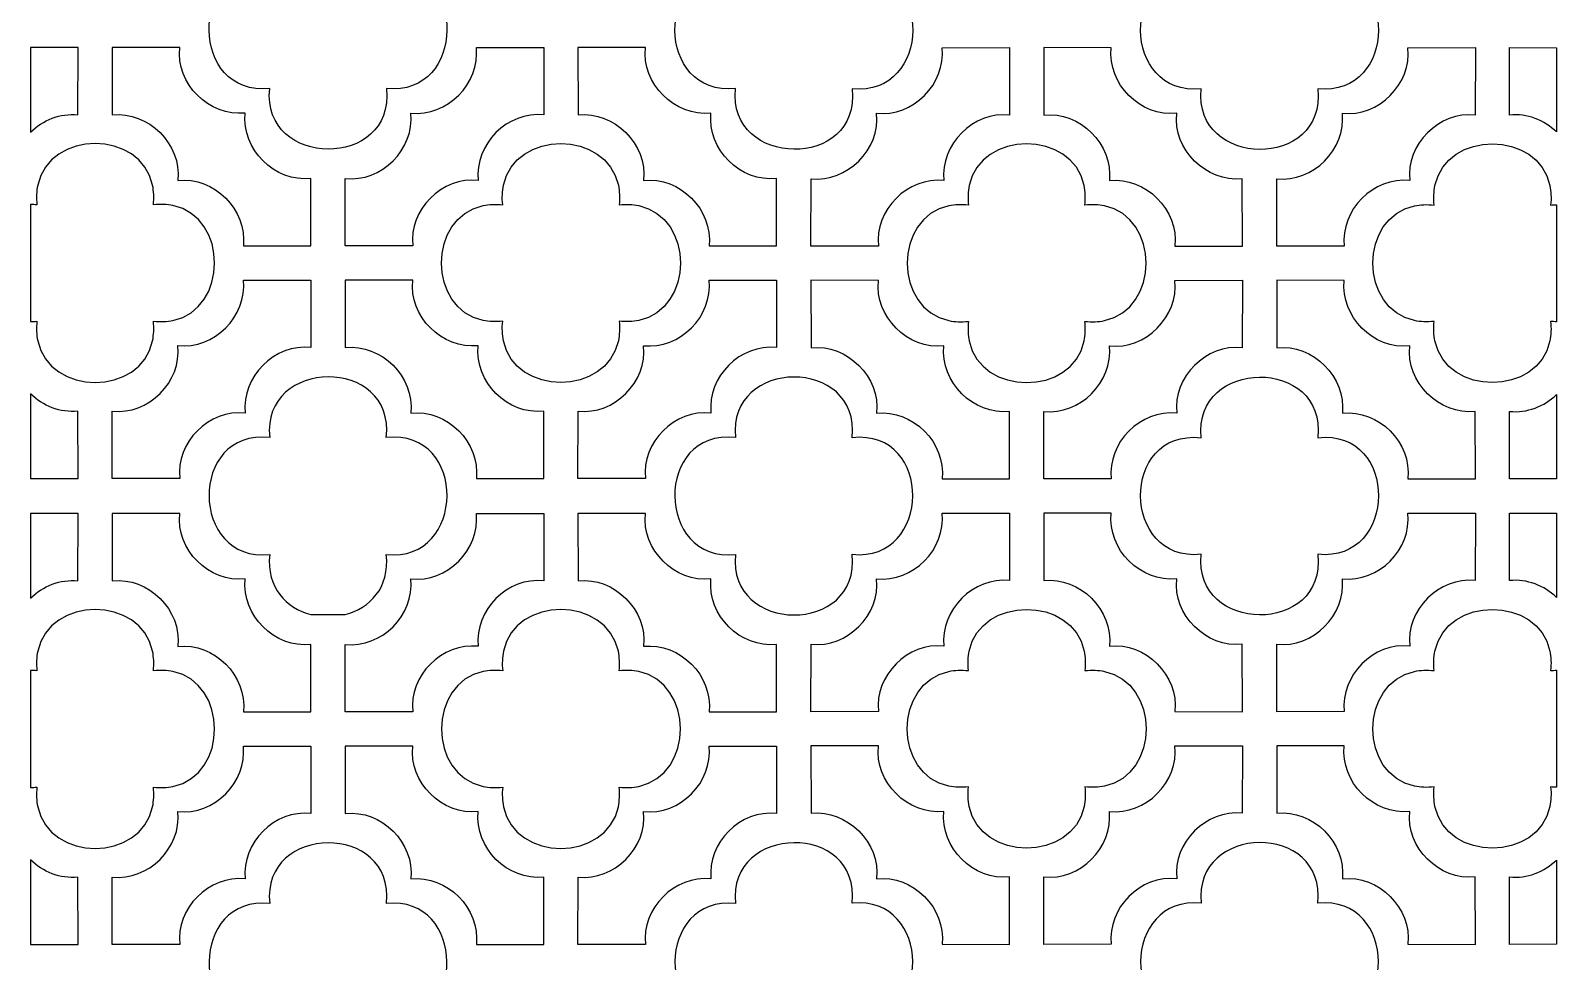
# Model space of a CAD drawing. Header units: centimetres. Extents: x -88 to 88, y -96 to 96.
# Drawn here: x -87.7 to -7.7, y -49.6 to -0.8 of the extents above; entities that cross this region are included whole.
import ezdxf

# ---------------------------------------------------------------- set-up
doc = ezdxf.new("R2010")
doc.units = ezdxf.units.CM
doc.header["$MEASUREMENT"] = 0
doc.layers.add('layer 1', color=7, linetype='Continuous')

msp = doc.modelspace()

# ---------------------------------------------------------------- linework, layer by layer
at = {"layer": 'layer 1', "color": 177}
for points, knots in [([(-69.05313, -3.80155), (-64.86922, -4.24698), (-64.76244, 2.75098), (-69.05309, 2.29418), (-69.05309, 2.29418), (-68.6073, 6.48165), (-75.62768, 6.58643), (-75.17063, 2.29321), (-75.17063, 2.29321), (-79.46088, 2.74997), (-79.35427, -4.24598), (-75.17067, -3.80058), (-75.17067, -3.80058), (-75.61632, -7.98681), (-68.59591, -8.09639), (-69.05313, -3.80155)], [0, 0, 0, 0, 0.2, 0.2, 0.2, 0.2, 0.4, 0.4, 0.4, 0.4, 0.6, 0.6, 0.6, 0.6, 1, 1, 1, 1]), ([(-44.62242, -3.81287), (-40.43481, -4.2587), (-40.32771, 2.76273), (-44.62238, 2.3055), (-44.62238, 2.3055), (-44.1759, 6.49949), (-51.19507, 6.57865), (-50.73895, 2.29418), (-50.73895, 2.29418), (-55.02953, 2.75098), (-54.92292, -4.24698), (-50.73899, -3.80155), (-50.73899, -3.80155), (-51.18393, -7.98096), (-44.1643, -8.11612), (-44.62242, -3.81287)], [0, 0, 0, 0, 0.2, 0.2, 0.2, 0.2, 0.4, 0.4, 0.4, 0.4, 0.6, 0.6, 0.6, 0.6, 1, 1, 1, 1]), ([(-20.19074, -3.8119), (-16.00344, -4.2577), (-15.89638, 2.76172), (-20.1907, 2.30453), (-20.1907, 2.30453), (-19.74504, 6.49077), (-26.76546, 6.60032), (-26.30824, 2.3055), (-26.30824, 2.3055), (-30.60284, 2.76272), (-30.49592, -4.2587), (-26.30828, -3.81287), (-26.30828, -3.81287), (-26.75407, -8.00035), (-19.73369, -8.10513), (-20.19074, -3.8119)], [0, 0, 0, 0, 0.2, 0.2, 0.2, 0.2, 0.4, 0.4, 0.4, 0.4, 0.6, 0.6, 0.6, 0.6, 1, 1, 1, 1]), ([(-87.71752, -6.09446), (-87.71752, -6.09446), (-87.7175, -1.64539), (-87.7175, -1.64539), (-87.7175, -1.64539), (-87.7175, -1.64539), (-85.22203, -1.64135), (-85.22203, -1.64135), (-85.22203, -1.64135), (-85.22203, -1.64135), (-85.22776, -5.18264), (-85.22776, -5.18264), (-85.22776, -5.18264), (-86.16441, -5.07995), (-87.06911, -5.45642), (-87.71752, -6.09446)], [0, 0, 0, 0, 0.2, 0.2, 0.2, 0.2, 0.4, 0.4, 0.4, 0.4, 0.6, 0.6, 0.6, 0.6, 1, 1, 1, 1]), ([(-73.01213, -12.06266), (-73.01213, -12.06266), (-76.55343, -12.05694), (-76.55343, -12.05694), (-76.55343, -12.05694), (-76.34645, -10.1691), (-78.08604, -8.41105), (-79.99039, -8.61956), (-79.99039, -8.61956), (-79.78186, -6.71522), (-81.53988, -4.97566), (-83.42772, -5.18264), (-83.42772, -5.18264), (-83.42772, -5.18264), (-83.43345, -1.64135), (-83.43345, -1.64135), (-83.43345, -1.64135), (-83.43345, -1.64135), (-79.89215, -1.64707), (-79.89215, -1.64707), (-79.89215, -1.64707), (-80.09913, -3.53491), (-78.35957, -5.29293), (-76.45523, -5.0844), (-76.45523, -5.0844), (-76.66374, -6.98875), (-74.90573, -8.72831), (-73.01789, -8.52133), (-73.01789, -8.52133), (-73.01789, -8.52133), (-73.01213, -12.06266), (-73.01213, -12.06266)], [0, 0, 0, 0, 0.11111111, 0.11111111, 0.11111111, 0.11111111, 0.22222222, 0.22222222, 0.22222222, 0.22222222, 0.33333333, 0.33333333, 0.33333333, 0.33333333, 0.44444444, 0.44444444, 0.44444444, 0.44444444, 0.55555556, 0.55555556, 0.55555556, 0.55555556, 0.66666667, 0.66666667, 0.66666667, 0.66666667, 0.77777778, 0.77777778, 0.77777778, 0.77777778, 1, 1, 1, 1]), ([(-71.21167, -12.06363), (-71.21167, -12.06363), (-67.67037, -12.05791), (-67.67037, -12.05791), (-67.67037, -12.05791), (-67.87735, -10.17007), (-66.13776, -8.41202), (-64.23341, -8.62053), (-64.23341, -8.62053), (-64.44194, -6.71619), (-62.68392, -4.97663), (-60.79608, -5.18361), (-60.79608, -5.18361), (-60.79608, -5.18361), (-60.79035, -1.64232), (-60.79035, -1.64232), (-60.79035, -1.64232), (-60.79035, -1.64232), (-64.33165, -1.64804), (-64.33165, -1.64804), (-64.33165, -1.64804), (-64.12467, -3.53588), (-65.86423, -5.2939), (-67.76857, -5.08537), (-67.76857, -5.08537), (-67.56006, -6.98972), (-69.31807, -8.72928), (-71.20591, -8.5223), (-71.20591, -8.5223), (-71.20591, -8.5223), (-71.21167, -12.06363), (-71.21167, -12.06363)], [0, 0, 0, 0, 0.11111111, 0.11111111, 0.11111111, 0.11111111, 0.22222222, 0.22222222, 0.22222222, 0.22222222, 0.33333333, 0.33333333, 0.33333333, 0.33333333, 0.44444444, 0.44444444, 0.44444444, 0.44444444, 0.55555556, 0.55555556, 0.55555556, 0.55555556, 0.66666667, 0.66666667, 0.66666667, 0.66666667, 0.77777778, 0.77777778, 0.77777778, 0.77777778, 1, 1, 1, 1]), ([(-48.58045, -12.06363), (-48.58045, -12.06363), (-52.12175, -12.05791), (-52.12175, -12.05791), (-52.12175, -12.05791), (-51.91477, -10.17007), (-53.65436, -8.41202), (-55.55871, -8.62053), (-55.55871, -8.62053), (-55.35018, -6.71619), (-57.1082, -4.97663), (-58.99604, -5.18361), (-58.99604, -5.18361), (-58.99604, -5.18361), (-59.00177, -1.64232), (-59.00177, -1.64232), (-59.00177, -1.64232), (-59.00177, -1.64232), (-55.46047, -1.64804), (-55.46047, -1.64804), (-55.46047, -1.64804), (-55.66745, -3.53588), (-53.92789, -5.2939), (-52.02355, -5.08537), (-52.02355, -5.08537), (-52.23206, -6.98972), (-50.47405, -8.72928), (-48.58621, -8.5223), (-48.58621, -8.5223), (-48.58621, -8.5223), (-48.58045, -12.06363), (-48.58045, -12.06363)], [0, 0, 0, 0, 0.11111111, 0.11111111, 0.11111111, 0.11111111, 0.22222222, 0.22222222, 0.22222222, 0.22222222, 0.33333333, 0.33333333, 0.33333333, 0.33333333, 0.44444444, 0.44444444, 0.44444444, 0.44444444, 0.55555556, 0.55555556, 0.55555556, 0.55555556, 0.66666667, 0.66666667, 0.66666667, 0.66666667, 0.77777778, 0.77777778, 0.77777778, 0.77777778, 1, 1, 1, 1]), ([(-46.78096, -12.07495), (-46.78096, -12.07495), (-43.23966, -12.06923), (-43.23966, -12.06923), (-43.23966, -12.06923), (-43.44664, -10.18139), (-41.70705, -8.42334), (-39.8027, -8.63185), (-39.8027, -8.63185), (-40.01123, -6.72751), (-38.25321, -4.98795), (-36.36537, -5.19493), (-36.36537, -5.19493), (-36.36537, -5.19493), (-36.35964, -1.65364), (-36.35964, -1.65364), (-36.35964, -1.65364), (-36.35964, -1.65364), (-39.90094, -1.65936), (-39.90094, -1.65936), (-39.90094, -1.65936), (-39.69396, -3.5472), (-41.43352, -5.30522), (-43.33786, -5.09669), (-43.33786, -5.09669), (-43.12935, -7.00104), (-44.88736, -8.7406), (-46.7752, -8.53362), (-46.7752, -8.53362), (-46.7752, -8.53362), (-46.78096, -12.07495), (-46.78096, -12.07495)], [0, 0, 0, 0, 0.11111111, 0.11111111, 0.11111111, 0.11111111, 0.22222222, 0.22222222, 0.22222222, 0.22222222, 0.33333333, 0.33333333, 0.33333333, 0.33333333, 0.44444444, 0.44444444, 0.44444444, 0.44444444, 0.55555556, 0.55555556, 0.55555556, 0.55555556, 0.66666667, 0.66666667, 0.66666667, 0.66666667, 0.77777778, 0.77777778, 0.77777778, 0.77777778, 1, 1, 1, 1]), ([(-24.14974, -12.07495), (-24.14974, -12.07495), (-27.69104, -12.06923), (-27.69104, -12.06923), (-27.69104, -12.06923), (-27.48406, -10.18139), (-29.22365, -8.42334), (-31.128, -8.63185), (-31.128, -8.63185), (-30.91947, -6.72751), (-32.67749, -4.98795), (-34.56533, -5.19493), (-34.56533, -5.19493), (-34.56533, -5.19493), (-34.57106, -1.65364), (-34.57106, -1.65364), (-34.57106, -1.65364), (-34.57106, -1.65364), (-31.02976, -1.65936), (-31.02976, -1.65936), (-31.02976, -1.65936), (-31.23674, -3.5472), (-29.49718, -5.30522), (-27.59284, -5.09669), (-27.59284, -5.09669), (-27.80135, -7.00104), (-26.04334, -8.7406), (-24.1555, -8.53362), (-24.1555, -8.53362), (-24.1555, -8.53362), (-24.14974, -12.07495), (-24.14974, -12.07495)], [0, 0, 0, 0, 0.11111111, 0.11111111, 0.11111111, 0.11111111, 0.22222222, 0.22222222, 0.22222222, 0.22222222, 0.33333333, 0.33333333, 0.33333333, 0.33333333, 0.44444444, 0.44444444, 0.44444444, 0.44444444, 0.55555556, 0.55555556, 0.55555556, 0.55555556, 0.66666667, 0.66666667, 0.66666667, 0.66666667, 0.77777778, 0.77777778, 0.77777778, 0.77777778, 1, 1, 1, 1]), ([(-22.34928, -12.07398), (-22.34928, -12.07398), (-18.80798, -12.06826), (-18.80798, -12.06826), (-18.80798, -12.06826), (-19.01496, -10.18042), (-17.27537, -8.42237), (-15.37102, -8.63088), (-15.37102, -8.63088), (-15.57955, -6.72654), (-13.82153, -4.98698), (-11.93369, -5.19396), (-11.93369, -5.19396), (-11.93369, -5.19396), (-11.92796, -1.65267), (-11.92796, -1.65267), (-11.92796, -1.65267), (-11.92796, -1.65267), (-15.46926, -1.65839), (-15.46926, -1.65839), (-15.46926, -1.65839), (-15.26228, -3.54623), (-17.00184, -5.30425), (-18.90618, -5.09572), (-18.90618, -5.09572), (-18.69767, -7.00007), (-20.45568, -8.73963), (-22.34352, -8.53265), (-22.34352, -8.53265), (-22.34352, -8.53265), (-22.34928, -12.07398), (-22.34928, -12.07398)], [0, 0, 0, 0, 0.11111111, 0.11111111, 0.11111111, 0.11111111, 0.22222222, 0.22222222, 0.22222222, 0.22222222, 0.33333333, 0.33333333, 0.33333333, 0.33333333, 0.44444444, 0.44444444, 0.44444444, 0.44444444, 0.55555556, 0.55555556, 0.55555556, 0.55555556, 0.66666667, 0.66666667, 0.66666667, 0.66666667, 0.77777778, 0.77777778, 0.77777778, 0.77777778, 1, 1, 1, 1]), ([(-7.6736, -6.07691), (-7.6736, -6.07691), (-7.6736, -1.65666), (-7.6736, -1.65666), (-7.6736, -1.65666), (-7.6736, -1.65666), (-10.13938, -1.65267), (-10.13938, -1.65267), (-10.13938, -1.65267), (-10.13938, -1.65267), (-10.13365, -5.19396), (-10.13365, -5.19396), (-10.13365, -5.19396), (-9.21122, -5.09283), (-8.31978, -5.45644), (-7.6736, -6.07691)], [0, 0, 0, 0, 0.2, 0.2, 0.2, 0.2, 0.4, 0.4, 0.4, 0.4, 0.6, 0.6, 0.6, 0.6, 1, 1, 1, 1]), ([(-87.71752, -16.03053), (-87.71752, -16.03053), (-87.71752, -9.88312), (-87.71752, -9.88312), (-87.71752, -9.88312), (-87.60848, -9.88496), (-87.4964, -9.89187), (-87.38127, -9.90412), (-87.38127, -9.90412), (-87.42109, -9.53014), (-87.40433, -9.18829), (-87.34122, -8.87841), (-87.34122, -8.87841), (-86.74932, -5.97204), (-81.91019, -5.95231), (-81.31426, -8.87841), (-81.31426, -8.87841), (-81.25115, -9.18829), (-81.23439, -9.53014), (-81.27421, -9.90412), (-81.27421, -9.90412), (-80.89922, -9.8642), (-80.55661, -9.88106), (-80.24612, -9.94454), (-80.24612, -9.94454), (-77.32438, -10.54192), (-77.34315, -15.37564), (-80.24571, -15.96909), (-80.24571, -15.96909), (-80.5562, -16.03257), (-80.89881, -16.04943), (-81.2738, -16.00951), (-81.2738, -16.00951), (-81.23398, -16.38349), (-81.25074, -16.72534), (-81.31385, -17.03522), (-81.31385, -17.03522), (-81.90978, -19.96132), (-86.74891, -19.94159), (-87.34081, -17.03522), (-87.34081, -17.03522), (-87.40392, -16.72534), (-87.42068, -16.38349), (-87.38086, -16.00951), (-87.38086, -16.00951), (-87.49613, -16.02178), (-87.60835, -16.0287), (-87.71752, -16.03053)], [0, 0, 0, 0, 0.07692308, 0.07692308, 0.07692308, 0.07692308, 0.15384615, 0.15384615, 0.15384615, 0.15384615, 0.23076923, 0.23076923, 0.23076923, 0.23076923, 0.30769231, 0.30769231, 0.30769231, 0.30769231, 0.38461538, 0.38461538, 0.38461538, 0.38461538, 0.46153846, 0.46153846, 0.46153846, 0.46153846, 0.53846154, 0.53846154, 0.53846154, 0.53846154, 0.61538462, 0.61538462, 0.61538462, 0.61538462, 0.69230769, 0.69230769, 0.69230769, 0.69230769, 0.76923077, 0.76923077, 0.76923077, 0.76923077, 0.84615385, 0.84615385, 0.84615385, 0.84615385, 1, 1, 1, 1]), ([(-55.81444, -9.94551), (-56.12493, -9.88203), (-56.46754, -9.86517), (-56.84253, -9.90509), (-56.84253, -9.90509), (-56.80271, -9.53111), (-56.81947, -9.18926), (-56.88258, -8.87938), (-56.88258, -8.87938), (-57.47448, -5.97301), (-62.31361, -5.95328), (-62.90954, -8.87938), (-62.90954, -8.87938), (-62.97265, -9.18926), (-62.98941, -9.53111), (-62.94959, -9.90509), (-62.94959, -9.90509), (-63.32458, -9.86517), (-63.66719, -9.88203), (-63.97768, -9.94551), (-63.97768, -9.94551), (-66.89942, -10.54289), (-66.88065, -15.37661), (-63.97809, -15.97006), (-63.97809, -15.97006), (-63.6676, -16.03354), (-63.32499, -16.0504), (-62.95, -16.01048), (-62.95, -16.01048), (-62.98982, -16.38446), (-62.97306, -16.72631), (-62.90995, -17.03619), (-62.90995, -17.03619), (-62.31402, -19.96229), (-57.47489, -19.94256), (-56.88299, -17.03619), (-56.88299, -17.03619), (-56.81988, -16.72631), (-56.80312, -16.38446), (-56.84294, -16.01048), (-56.84294, -16.01048), (-56.46795, -16.0504), (-56.12534, -16.03354), (-55.81485, -15.97006), (-55.81485, -15.97006), (-52.91274, -15.3767), (-52.8921, -10.54301), (-55.81444, -9.94551)], [0, 0, 0, 0, 0.07692308, 0.07692308, 0.07692308, 0.07692308, 0.15384615, 0.15384615, 0.15384615, 0.15384615, 0.23076923, 0.23076923, 0.23076923, 0.23076923, 0.30769231, 0.30769231, 0.30769231, 0.30769231, 0.38461538, 0.38461538, 0.38461538, 0.38461538, 0.46153846, 0.46153846, 0.46153846, 0.46153846, 0.53846154, 0.53846154, 0.53846154, 0.53846154, 0.61538462, 0.61538462, 0.61538462, 0.61538462, 0.69230769, 0.69230769, 0.69230769, 0.69230769, 0.76923077, 0.76923077, 0.76923077, 0.76923077, 0.84615385, 0.84615385, 0.84615385, 0.84615385, 1, 1, 1, 1]), ([(-39.54697, -9.95683), (-39.23648, -9.89335), (-38.89387, -9.87649), (-38.51888, -9.91641), (-38.51888, -9.91641), (-38.5587, -9.54243), (-38.54194, -9.20058), (-38.47883, -8.8907), (-38.47883, -8.8907), (-37.88693, -5.98433), (-33.0478, -5.9646), (-32.45187, -8.8907), (-32.45187, -8.8907), (-32.38876, -9.20058), (-32.372, -9.54243), (-32.41182, -9.91641), (-32.41182, -9.91641), (-32.03683, -9.87649), (-31.69422, -9.89335), (-31.38373, -9.95683), (-31.38373, -9.95683), (-28.46199, -10.55421), (-28.48076, -15.38793), (-31.38332, -15.98138), (-31.38332, -15.98138), (-31.69381, -16.04486), (-32.03642, -16.06172), (-32.41141, -16.0218), (-32.41141, -16.0218), (-32.37159, -16.39578), (-32.38835, -16.73763), (-32.45146, -17.04751), (-32.45146, -17.04751), (-33.04739, -19.97361), (-37.88652, -19.95388), (-38.47842, -17.04751), (-38.47842, -17.04751), (-38.54153, -16.73763), (-38.55829, -16.39578), (-38.51847, -16.0218), (-38.51847, -16.0218), (-38.89346, -16.06172), (-39.23607, -16.04486), (-39.54656, -15.98138), (-39.54656, -15.98138), (-42.44867, -15.38802), (-42.46931, -10.55433), (-39.54697, -9.95683)], [0, 0, 0, 0, 0.07692308, 0.07692308, 0.07692308, 0.07692308, 0.15384615, 0.15384615, 0.15384615, 0.15384615, 0.23076923, 0.23076923, 0.23076923, 0.23076923, 0.30769231, 0.30769231, 0.30769231, 0.30769231, 0.38461538, 0.38461538, 0.38461538, 0.38461538, 0.46153846, 0.46153846, 0.46153846, 0.46153846, 0.53846154, 0.53846154, 0.53846154, 0.53846154, 0.61538462, 0.61538462, 0.61538462, 0.61538462, 0.69230769, 0.69230769, 0.69230769, 0.69230769, 0.76923077, 0.76923077, 0.76923077, 0.76923077, 0.84615385, 0.84615385, 0.84615385, 0.84615385, 1, 1, 1, 1]), ([(-7.6736, -16.04123), (-7.6736, -16.04123), (-7.6736, -9.89507), (-7.6736, -9.89507), (-7.6736, -9.89507), (-7.77325, -9.89758), (-7.87544, -9.9043), (-7.98014, -9.91544), (-7.98014, -9.91544), (-7.94032, -9.54146), (-7.95708, -9.19961), (-8.02019, -8.88973), (-8.02019, -8.88973), (-8.61209, -5.98336), (-13.45122, -5.96363), (-14.04715, -8.88973), (-14.04715, -8.88973), (-14.11026, -9.19961), (-14.12702, -9.54146), (-14.0872, -9.91544), (-14.0872, -9.91544), (-14.46219, -9.87552), (-14.8048, -9.89238), (-15.11529, -9.95586), (-15.11529, -9.95586), (-18.03703, -10.55324), (-18.01826, -15.38696), (-15.1157, -15.98041), (-15.1157, -15.98041), (-14.80521, -16.04389), (-14.4626, -16.06075), (-14.08761, -16.02083), (-14.08761, -16.02083), (-14.12743, -16.39481), (-14.11067, -16.73666), (-14.04756, -17.04654), (-14.04756, -17.04654), (-13.45163, -19.97264), (-8.6125, -19.95291), (-8.0206, -17.04654), (-8.0206, -17.04654), (-7.95749, -16.73666), (-7.94073, -16.39481), (-7.98055, -16.02083), (-7.98055, -16.02083), (-7.87571, -16.03199), (-7.77339, -16.03873), (-7.6736, -16.04123)], [0, 0, 0, 0, 0.07692308, 0.07692308, 0.07692308, 0.07692308, 0.15384615, 0.15384615, 0.15384615, 0.15384615, 0.23076923, 0.23076923, 0.23076923, 0.23076923, 0.30769231, 0.30769231, 0.30769231, 0.30769231, 0.38461538, 0.38461538, 0.38461538, 0.38461538, 0.46153846, 0.46153846, 0.46153846, 0.46153846, 0.53846154, 0.53846154, 0.53846154, 0.53846154, 0.61538462, 0.61538462, 0.61538462, 0.61538462, 0.69230769, 0.69230769, 0.69230769, 0.69230769, 0.76923077, 0.76923077, 0.76923077, 0.76923077, 0.84615385, 0.84615385, 0.84615385, 0.84615385, 1, 1, 1, 1]), ([(-73.01172, -13.85097), (-73.01172, -13.85097), (-76.55302, -13.85669), (-76.55302, -13.85669), (-76.55302, -13.85669), (-76.34604, -15.74453), (-78.08563, -17.50258), (-79.98998, -17.29407), (-79.98998, -17.29407), (-79.78145, -19.19841), (-81.53947, -20.93797), (-83.42731, -20.73099), (-83.42731, -20.73099), (-83.42731, -20.73099), (-83.43304, -24.27228), (-83.43304, -24.27228), (-83.43304, -24.27228), (-83.43304, -24.27228), (-79.89174, -24.26656), (-79.89174, -24.26656), (-79.89174, -24.26656), (-80.09872, -22.37872), (-78.35916, -20.6207), (-76.45482, -20.82923), (-76.45482, -20.82923), (-76.66333, -18.92488), (-74.90532, -17.18532), (-73.01748, -17.3923), (-73.01748, -17.3923), (-73.01748, -17.3923), (-73.01172, -13.85097), (-73.01172, -13.85097)], [0, 0, 0, 0, 0.11111111, 0.11111111, 0.11111111, 0.11111111, 0.22222222, 0.22222222, 0.22222222, 0.22222222, 0.33333333, 0.33333333, 0.33333333, 0.33333333, 0.44444444, 0.44444444, 0.44444444, 0.44444444, 0.55555556, 0.55555556, 0.55555556, 0.55555556, 0.66666667, 0.66666667, 0.66666667, 0.66666667, 0.77777778, 0.77777778, 0.77777778, 0.77777778, 1, 1, 1, 1]), ([(-71.21208, -13.85194), (-71.21208, -13.85194), (-67.67078, -13.85766), (-67.67078, -13.85766), (-67.67078, -13.85766), (-67.87776, -15.7455), (-66.13817, -17.50355), (-64.23382, -17.29504), (-64.23382, -17.29504), (-64.44235, -19.19938), (-62.68433, -20.93894), (-60.79649, -20.73196), (-60.79649, -20.73196), (-60.79649, -20.73196), (-60.79076, -24.27325), (-60.79076, -24.27325), (-60.79076, -24.27325), (-60.79076, -24.27325), (-64.33206, -24.26753), (-64.33206, -24.26753), (-64.33206, -24.26753), (-64.12508, -22.37969), (-65.86464, -20.62167), (-67.76898, -20.8302), (-67.76898, -20.8302), (-67.56047, -18.92585), (-69.31848, -17.18629), (-71.20632, -17.39327), (-71.20632, -17.39327), (-71.20632, -17.39327), (-71.21208, -13.85194), (-71.21208, -13.85194)], [0, 0, 0, 0, 0.11111111, 0.11111111, 0.11111111, 0.11111111, 0.22222222, 0.22222222, 0.22222222, 0.22222222, 0.33333333, 0.33333333, 0.33333333, 0.33333333, 0.44444444, 0.44444444, 0.44444444, 0.44444444, 0.55555556, 0.55555556, 0.55555556, 0.55555556, 0.66666667, 0.66666667, 0.66666667, 0.66666667, 0.77777778, 0.77777778, 0.77777778, 0.77777778, 1, 1, 1, 1]), ([(-48.58086, -13.85194), (-48.58086, -13.85194), (-52.12216, -13.85766), (-52.12216, -13.85766), (-52.12216, -13.85766), (-51.91518, -15.7455), (-53.65477, -17.50355), (-55.55912, -17.29504), (-55.55912, -17.29504), (-55.35059, -19.19938), (-57.10861, -20.93894), (-58.99645, -20.73196), (-58.99645, -20.73196), (-58.99645, -20.73196), (-59.00218, -24.27325), (-59.00218, -24.27325), (-59.00218, -24.27325), (-59.00218, -24.27325), (-55.46088, -24.26753), (-55.46088, -24.26753), (-55.46088, -24.26753), (-55.66786, -22.37969), (-53.9283, -20.62167), (-52.02396, -20.8302), (-52.02396, -20.8302), (-52.23247, -18.92585), (-50.47446, -17.18629), (-48.58662, -17.39327), (-48.58662, -17.39327), (-48.58662, -17.39327), (-48.58086, -13.85194), (-48.58086, -13.85194)], [0, 0, 0, 0, 0.11111111, 0.11111111, 0.11111111, 0.11111111, 0.22222222, 0.22222222, 0.22222222, 0.22222222, 0.33333333, 0.33333333, 0.33333333, 0.33333333, 0.44444444, 0.44444444, 0.44444444, 0.44444444, 0.55555556, 0.55555556, 0.55555556, 0.55555556, 0.66666667, 0.66666667, 0.66666667, 0.66666667, 0.77777778, 0.77777778, 0.77777778, 0.77777778, 1, 1, 1, 1]), ([(-46.78055, -13.86326), (-46.78055, -13.86326), (-43.23925, -13.86898), (-43.23925, -13.86898), (-43.23925, -13.86898), (-43.44623, -15.75682), (-41.70664, -17.51487), (-39.80229, -17.30636), (-39.80229, -17.30636), (-40.01082, -19.2107), (-38.2528, -20.95026), (-36.36496, -20.74328), (-36.36496, -20.74328), (-36.36496, -20.74328), (-36.35923, -24.28457), (-36.35923, -24.28457), (-36.35923, -24.28457), (-36.35923, -24.28457), (-39.90053, -24.27885), (-39.90053, -24.27885), (-39.90053, -24.27885), (-39.69355, -22.39101), (-41.43311, -20.63299), (-43.33745, -20.84152), (-43.33745, -20.84152), (-43.12894, -18.93717), (-44.88695, -17.19761), (-46.77479, -17.40459), (-46.77479, -17.40459), (-46.77479, -17.40459), (-46.78055, -13.86326), (-46.78055, -13.86326)], [0, 0, 0, 0, 0.11111111, 0.11111111, 0.11111111, 0.11111111, 0.22222222, 0.22222222, 0.22222222, 0.22222222, 0.33333333, 0.33333333, 0.33333333, 0.33333333, 0.44444444, 0.44444444, 0.44444444, 0.44444444, 0.55555556, 0.55555556, 0.55555556, 0.55555556, 0.66666667, 0.66666667, 0.66666667, 0.66666667, 0.77777778, 0.77777778, 0.77777778, 0.77777778, 1, 1, 1, 1]), ([(-24.14933, -13.86326), (-24.14933, -13.86326), (-27.69063, -13.86898), (-27.69063, -13.86898), (-27.69063, -13.86898), (-27.48365, -15.75682), (-29.22324, -17.51487), (-31.12759, -17.30636), (-31.12759, -17.30636), (-30.91906, -19.2107), (-32.67708, -20.95026), (-34.56492, -20.74328), (-34.56492, -20.74328), (-34.56492, -20.74328), (-34.57065, -24.28457), (-34.57065, -24.28457), (-34.57065, -24.28457), (-34.57065, -24.28457), (-31.02935, -24.27885), (-31.02935, -24.27885), (-31.02935, -24.27885), (-31.23633, -22.39101), (-29.49677, -20.63299), (-27.59243, -20.84152), (-27.59243, -20.84152), (-27.80094, -18.93717), (-26.04293, -17.19761), (-24.15509, -17.40459), (-24.15509, -17.40459), (-24.15509, -17.40459), (-24.14933, -13.86326), (-24.14933, -13.86326)], [0, 0, 0, 0, 0.11111111, 0.11111111, 0.11111111, 0.11111111, 0.22222222, 0.22222222, 0.22222222, 0.22222222, 0.33333333, 0.33333333, 0.33333333, 0.33333333, 0.44444444, 0.44444444, 0.44444444, 0.44444444, 0.55555556, 0.55555556, 0.55555556, 0.55555556, 0.66666667, 0.66666667, 0.66666667, 0.66666667, 0.77777778, 0.77777778, 0.77777778, 0.77777778, 1, 1, 1, 1]), ([(-22.34969, -13.86229), (-22.34969, -13.86229), (-18.80839, -13.86801), (-18.80839, -13.86801), (-18.80839, -13.86801), (-19.01537, -15.75585), (-17.27578, -17.5139), (-15.37143, -17.30539), (-15.37143, -17.30539), (-15.57996, -19.20973), (-13.82194, -20.94929), (-11.9341, -20.74231), (-11.9341, -20.74231), (-11.9341, -20.74231), (-11.92837, -24.2836), (-11.92837, -24.2836), (-11.92837, -24.2836), (-11.92837, -24.2836), (-15.46967, -24.27788), (-15.46967, -24.27788), (-15.46967, -24.27788), (-15.26269, -22.39004), (-17.00225, -20.63202), (-18.90659, -20.84055), (-18.90659, -20.84055), (-18.69808, -18.9362), (-20.45609, -17.19664), (-22.34393, -17.40362), (-22.34393, -17.40362), (-22.34393, -17.40362), (-22.34969, -13.86229), (-22.34969, -13.86229)], [0, 0, 0, 0, 0.11111111, 0.11111111, 0.11111111, 0.11111111, 0.22222222, 0.22222222, 0.22222222, 0.22222222, 0.33333333, 0.33333333, 0.33333333, 0.33333333, 0.44444444, 0.44444444, 0.44444444, 0.44444444, 0.55555556, 0.55555556, 0.55555556, 0.55555556, 0.66666667, 0.66666667, 0.66666667, 0.66666667, 0.77777778, 0.77777778, 0.77777778, 0.77777778, 1, 1, 1, 1]), ([(-73.01799, -31.40001), (-74.30129, -31.06214), (-75.35724, -30.01273), (-75.17023, -28.25611), (-75.17023, -28.25611), (-79.36187, -28.70236), (-79.46931, -21.65535), (-75.17026, -22.11305), (-75.17026, -22.11305), (-75.61603, -17.92572), (-68.5965, -17.82095), (-69.05354, -22.11402), (-69.05354, -22.11402), (-64.75488, -21.65636), (-64.86216, -28.70137), (-69.05351, -28.25514), (-69.05351, -28.25514), (-68.8665, -30.01176), (-69.92245, -31.06117), (-71.20575, -31.39904), (-71.20575, -31.39904), (-71.20575, -31.39904), (-73.01799, -31.40001), (-73.01799, -31.40001)], [0, 0, 0, 0, 0.14285714, 0.14285714, 0.14285714, 0.14285714, 0.28571429, 0.28571429, 0.28571429, 0.28571429, 0.42857143, 0.42857143, 0.42857143, 0.42857143, 0.57142857, 0.57142857, 0.57142857, 0.57142857, 0.71428571, 0.71428571, 0.71428571, 0.71428571, 1, 1, 1, 1]), ([(-50.73937, -28.25514), (-54.9307, -28.70137), (-55.0381, -21.65636), (-50.7394, -22.11402), (-50.7394, -22.11402), (-51.1859, -17.91992), (-44.16587, -17.84071), (-44.62201, -22.12534), (-44.62201, -22.12534), (-40.32738, -21.66811), (-40.43431, -28.68966), (-44.62198, -28.24382), (-44.62198, -28.24382), (-44.16584, -32.52845), (-51.18587, -32.44927), (-50.73937, -28.25514)], [0, 0, 0, 0, 0.2, 0.2, 0.2, 0.2, 0.4, 0.4, 0.4, 0.4, 0.6, 0.6, 0.6, 0.6, 1, 1, 1, 1]), ([(-20.19112, -28.24479), (-16.00314, -28.69065), (-15.89618, -21.66711), (-20.19115, -22.12437), (-20.19115, -22.12437), (-19.73394, -17.82968), (-26.75351, -17.93925), (-26.30787, -22.12534), (-26.30787, -22.12534), (-30.60254, -21.66811), (-30.49549, -28.68964), (-26.30784, -28.24382), (-26.30784, -28.24382), (-26.75348, -32.42989), (-19.73391, -32.53948), (-20.19112, -28.24479)], [0, 0, 0, 0, 0.2, 0.2, 0.2, 0.2, 0.4, 0.4, 0.4, 0.4, 0.6, 0.6, 0.6, 0.6, 1, 1, 1, 1]), ([(-87.71751, -24.26825), (-87.71751, -24.26825), (-87.71752, -19.81878), (-87.71752, -19.81878), (-87.71752, -19.81878), (-87.06908, -20.45705), (-86.16419, -20.8337), (-85.22735, -20.73099), (-85.22735, -20.73099), (-85.22735, -20.73099), (-85.22162, -24.27228), (-85.22162, -24.27228), (-85.22162, -24.27228), (-85.22162, -24.27228), (-87.71751, -24.26825), (-87.71751, -24.26825)], [0, 0, 0, 0, 0.2, 0.2, 0.2, 0.2, 0.4, 0.4, 0.4, 0.4, 0.6, 0.6, 0.6, 0.6, 1, 1, 1, 1]), ([(-7.67361, -24.27962), (-7.67361, -24.27962), (-7.6736, -19.85897), (-7.6736, -19.85897), (-7.6736, -19.85897), (-8.31981, -20.47968), (-9.21144, -20.84346), (-10.13406, -20.74231), (-10.13406, -20.74231), (-10.13406, -20.74231), (-10.13979, -24.2836), (-10.13979, -24.2836), (-10.13979, -24.2836), (-10.13979, -24.2836), (-7.67361, -24.27962), (-7.67361, -24.27962)], [0, 0, 0, 0, 0.2, 0.2, 0.2, 0.2, 0.4, 0.4, 0.4, 0.4, 0.6, 0.6, 0.6, 0.6, 1, 1, 1, 1]), ([(-87.71752, -30.55041), (-87.71752, -30.55041), (-87.71751, -26.10091), (-87.71751, -26.10091), (-87.71751, -26.10091), (-87.71751, -26.10091), (-85.22159, -26.09688), (-85.22159, -26.09688), (-85.22159, -26.09688), (-85.22159, -26.09688), (-85.22732, -29.63817), (-85.22732, -29.63817), (-85.22732, -29.63817), (-86.16418, -29.53546), (-87.06908, -29.91212), (-87.71752, -30.55041)], [0, 0, 0, 0, 0.2, 0.2, 0.2, 0.2, 0.4, 0.4, 0.4, 0.4, 0.6, 0.6, 0.6, 0.6, 1, 1, 1, 1]), ([(-73.01169, -36.51819), (-73.01169, -36.51819), (-76.55299, -36.51247), (-76.55299, -36.51247), (-76.55299, -36.51247), (-76.34601, -34.62463), (-78.0856, -32.86658), (-79.98995, -33.07509), (-79.98995, -33.07509), (-79.78142, -31.17075), (-81.53944, -29.43119), (-83.42728, -29.63817), (-83.42728, -29.63817), (-83.42728, -29.63817), (-83.43301, -26.09688), (-83.43301, -26.09688), (-83.43301, -26.09688), (-83.43301, -26.09688), (-79.89171, -26.1026), (-79.89171, -26.1026), (-79.89171, -26.1026), (-80.09869, -27.99044), (-78.35913, -29.74846), (-76.45479, -29.53993), (-76.45479, -29.53993), (-76.6633, -31.44428), (-74.90529, -33.18384), (-73.01745, -32.97686), (-73.01745, -32.97686), (-73.01745, -32.97686), (-73.01169, -36.51819), (-73.01169, -36.51819)], [0, 0, 0, 0, 0.11111111, 0.11111111, 0.11111111, 0.11111111, 0.22222222, 0.22222222, 0.22222222, 0.22222222, 0.33333333, 0.33333333, 0.33333333, 0.33333333, 0.44444444, 0.44444444, 0.44444444, 0.44444444, 0.55555556, 0.55555556, 0.55555556, 0.55555556, 0.66666667, 0.66666667, 0.66666667, 0.66666667, 0.77777778, 0.77777778, 0.77777778, 0.77777778, 1, 1, 1, 1]), ([(-71.21205, -36.51722), (-71.21205, -36.51722), (-67.67075, -36.5115), (-67.67075, -36.5115), (-67.67075, -36.5115), (-67.87773, -34.62366), (-66.13814, -32.86561), (-64.23379, -33.07412), (-64.23379, -33.07412), (-64.44232, -31.16978), (-62.6843, -29.43022), (-60.79646, -29.6372), (-60.79646, -29.6372), (-60.79646, -29.6372), (-60.79073, -26.09591), (-60.79073, -26.09591), (-60.79073, -26.09591), (-60.79073, -26.09591), (-64.33203, -26.10163), (-64.33203, -26.10163), (-64.33203, -26.10163), (-64.12505, -27.98947), (-65.86461, -29.74749), (-67.76895, -29.53896), (-67.76895, -29.53896), (-67.56044, -31.44331), (-69.31845, -33.18287), (-71.20629, -32.97589), (-71.20629, -32.97589), (-71.20629, -32.97589), (-71.21205, -36.51722), (-71.21205, -36.51722)], [0, 0, 0, 0, 0.11111111, 0.11111111, 0.11111111, 0.11111111, 0.22222222, 0.22222222, 0.22222222, 0.22222222, 0.33333333, 0.33333333, 0.33333333, 0.33333333, 0.44444444, 0.44444444, 0.44444444, 0.44444444, 0.55555556, 0.55555556, 0.55555556, 0.55555556, 0.66666667, 0.66666667, 0.66666667, 0.66666667, 0.77777778, 0.77777778, 0.77777778, 0.77777778, 1, 1, 1, 1]), ([(-48.58083, -36.51722), (-48.58083, -36.51722), (-52.12213, -36.5115), (-52.12213, -36.5115), (-52.12213, -36.5115), (-51.91515, -34.62366), (-53.65474, -32.86561), (-55.55909, -33.07412), (-55.55909, -33.07412), (-55.35056, -31.16978), (-57.10858, -29.43022), (-58.99642, -29.6372), (-58.99642, -29.6372), (-58.99642, -29.6372), (-59.00215, -26.09591), (-59.00215, -26.09591), (-59.00215, -26.09591), (-59.00215, -26.09591), (-55.46085, -26.10163), (-55.46085, -26.10163), (-55.46085, -26.10163), (-55.66783, -27.98947), (-53.92827, -29.74749), (-52.02393, -29.53896), (-52.02393, -29.53896), (-52.23244, -31.44331), (-50.47443, -33.18287), (-48.58659, -32.97589), (-48.58659, -32.97589), (-48.58659, -32.97589), (-48.58083, -36.51722), (-48.58083, -36.51722)], [0, 0, 0, 0, 0.11111111, 0.11111111, 0.11111111, 0.11111111, 0.22222222, 0.22222222, 0.22222222, 0.22222222, 0.33333333, 0.33333333, 0.33333333, 0.33333333, 0.44444444, 0.44444444, 0.44444444, 0.44444444, 0.55555556, 0.55555556, 0.55555556, 0.55555556, 0.66666667, 0.66666667, 0.66666667, 0.66666667, 0.77777778, 0.77777778, 0.77777778, 0.77777778, 1, 1, 1, 1]), ([(-46.78052, -36.5059), (-46.78052, -36.5059), (-43.23922, -36.50018), (-43.23922, -36.50018), (-43.23922, -36.50018), (-43.4462, -34.61234), (-41.70661, -32.85429), (-39.80226, -33.0628), (-39.80226, -33.0628), (-40.01079, -31.15846), (-38.25277, -29.4189), (-36.36493, -29.62588), (-36.36493, -29.62588), (-36.36493, -29.62588), (-36.3592, -26.08459), (-36.3592, -26.08459), (-36.3592, -26.08459), (-36.3592, -26.08459), (-39.9005, -26.09031), (-39.9005, -26.09031), (-39.9005, -26.09031), (-39.69352, -27.97815), (-41.43308, -29.73617), (-43.33742, -29.52764), (-43.33742, -29.52764), (-43.12891, -31.43199), (-44.88692, -33.17155), (-46.77476, -32.96457), (-46.77476, -32.96457), (-46.77476, -32.96457), (-46.78052, -36.5059), (-46.78052, -36.5059)], [0, 0, 0, 0, 0.11111111, 0.11111111, 0.11111111, 0.11111111, 0.22222222, 0.22222222, 0.22222222, 0.22222222, 0.33333333, 0.33333333, 0.33333333, 0.33333333, 0.44444444, 0.44444444, 0.44444444, 0.44444444, 0.55555556, 0.55555556, 0.55555556, 0.55555556, 0.66666667, 0.66666667, 0.66666667, 0.66666667, 0.77777778, 0.77777778, 0.77777778, 0.77777778, 1, 1, 1, 1]), ([(-24.1493, -36.5059), (-24.1493, -36.5059), (-27.6906, -36.50018), (-27.6906, -36.50018), (-27.6906, -36.50018), (-27.48362, -34.61234), (-29.22321, -32.85429), (-31.12756, -33.0628), (-31.12756, -33.0628), (-30.91903, -31.15846), (-32.67705, -29.4189), (-34.56489, -29.62588), (-34.56489, -29.62588), (-34.56489, -29.62588), (-34.57062, -26.08459), (-34.57062, -26.08459), (-34.57062, -26.08459), (-34.57062, -26.08459), (-31.02932, -26.09031), (-31.02932, -26.09031), (-31.02932, -26.09031), (-31.2363, -27.97815), (-29.49674, -29.73617), (-27.5924, -29.52764), (-27.5924, -29.52764), (-27.80091, -31.43199), (-26.0429, -33.17155), (-24.15506, -32.96457), (-24.15506, -32.96457), (-24.15506, -32.96457), (-24.1493, -36.5059), (-24.1493, -36.5059)], [0, 0, 0, 0, 0.11111111, 0.11111111, 0.11111111, 0.11111111, 0.22222222, 0.22222222, 0.22222222, 0.22222222, 0.33333333, 0.33333333, 0.33333333, 0.33333333, 0.44444444, 0.44444444, 0.44444444, 0.44444444, 0.55555556, 0.55555556, 0.55555556, 0.55555556, 0.66666667, 0.66666667, 0.66666667, 0.66666667, 0.77777778, 0.77777778, 0.77777778, 0.77777778, 1, 1, 1, 1]), ([(-22.34966, -36.50687), (-22.34966, -36.50687), (-18.80836, -36.50115), (-18.80836, -36.50115), (-18.80836, -36.50115), (-19.01534, -34.61331), (-17.27575, -32.85526), (-15.3714, -33.06377), (-15.3714, -33.06377), (-15.57993, -31.15943), (-13.82191, -29.41987), (-11.93407, -29.62685), (-11.93407, -29.62685), (-11.93407, -29.62685), (-11.92834, -26.08556), (-11.92834, -26.08556), (-11.92834, -26.08556), (-11.92834, -26.08556), (-15.46964, -26.09128), (-15.46964, -26.09128), (-15.46964, -26.09128), (-15.26266, -27.97912), (-17.00222, -29.73714), (-18.90656, -29.52861), (-18.90656, -29.52861), (-18.69805, -31.43296), (-20.45606, -33.17252), (-22.3439, -32.96554), (-22.3439, -32.96554), (-22.3439, -32.96554), (-22.34966, -36.50687), (-22.34966, -36.50687)], [0, 0, 0, 0, 0.11111111, 0.11111111, 0.11111111, 0.11111111, 0.22222222, 0.22222222, 0.22222222, 0.22222222, 0.33333333, 0.33333333, 0.33333333, 0.33333333, 0.44444444, 0.44444444, 0.44444444, 0.44444444, 0.55555556, 0.55555556, 0.55555556, 0.55555556, 0.66666667, 0.66666667, 0.66666667, 0.66666667, 0.77777778, 0.77777778, 0.77777778, 0.77777778, 1, 1, 1, 1]), ([(-7.6736, -30.51016), (-7.6736, -30.51016), (-7.6736, -26.08954), (-7.6736, -26.08954), (-7.6736, -26.08954), (-7.6736, -26.08954), (-10.13976, -26.08556), (-10.13976, -26.08556), (-10.13976, -26.08556), (-10.13976, -26.08556), (-10.13403, -29.62685), (-10.13403, -29.62685), (-10.13403, -29.62685), (-9.21142, -29.52571), (-8.31981, -29.88947), (-7.6736, -30.51016)], [0, 0, 0, 0, 0.2, 0.2, 0.2, 0.2, 0.4, 0.4, 0.4, 0.4, 0.6, 0.6, 0.6, 0.6, 1, 1, 1, 1]), ([(-87.71752, -40.48604), (-87.71752, -40.48604), (-87.71752, -34.33863), (-87.71752, -34.33863), (-87.71752, -34.33863), (-87.60833, -34.34046), (-87.49611, -34.34738), (-87.38083, -34.35965), (-87.38083, -34.35965), (-87.42065, -33.98567), (-87.40389, -33.64382), (-87.34078, -33.33394), (-87.34078, -33.33394), (-86.74888, -30.42757), (-81.90975, -30.40784), (-81.31382, -33.33394), (-81.31382, -33.33394), (-81.25071, -33.64382), (-81.23395, -33.98567), (-81.27377, -34.35965), (-81.27377, -34.35965), (-80.89878, -34.31973), (-80.55617, -34.33659), (-80.24568, -34.40007), (-80.24568, -34.40007), (-77.34312, -34.99352), (-77.32435, -39.82724), (-80.24609, -40.42462), (-80.24609, -40.42462), (-80.55658, -40.4881), (-80.89919, -40.50496), (-81.27418, -40.46504), (-81.27418, -40.46504), (-81.23436, -40.83902), (-81.25112, -41.18087), (-81.31423, -41.49075), (-81.31423, -41.49075), (-81.91016, -44.41685), (-86.74929, -44.39712), (-87.34119, -41.49075), (-87.34119, -41.49075), (-87.4043, -41.18087), (-87.42106, -40.83902), (-87.38124, -40.46504), (-87.38124, -40.46504), (-87.49638, -40.47729), (-87.60848, -40.4842), (-87.71752, -40.48604)], [0, 0, 0, 0, 0.07692308, 0.07692308, 0.07692308, 0.07692308, 0.15384615, 0.15384615, 0.15384615, 0.15384615, 0.23076923, 0.23076923, 0.23076923, 0.23076923, 0.30769231, 0.30769231, 0.30769231, 0.30769231, 0.38461538, 0.38461538, 0.38461538, 0.38461538, 0.46153846, 0.46153846, 0.46153846, 0.46153846, 0.53846154, 0.53846154, 0.53846154, 0.53846154, 0.61538462, 0.61538462, 0.61538462, 0.61538462, 0.69230769, 0.69230769, 0.69230769, 0.69230769, 0.76923077, 0.76923077, 0.76923077, 0.76923077, 0.84615385, 0.84615385, 0.84615385, 0.84615385, 1, 1, 1, 1]), ([(-55.81441, -40.42365), (-56.1249, -40.48713), (-56.46751, -40.50399), (-56.8425, -40.46407), (-56.8425, -40.46407), (-56.80268, -40.83805), (-56.81944, -41.1799), (-56.88255, -41.48978), (-56.88255, -41.48978), (-57.47445, -44.39615), (-62.31358, -44.41588), (-62.90951, -41.48978), (-62.90951, -41.48978), (-62.97262, -41.1799), (-62.98938, -40.83805), (-62.94956, -40.46407), (-62.94956, -40.46407), (-63.32455, -40.50399), (-63.66716, -40.48713), (-63.97765, -40.42365), (-63.97765, -40.42365), (-66.89939, -39.82627), (-66.88062, -34.99255), (-63.97806, -34.3991), (-63.97806, -34.3991), (-63.66757, -34.33562), (-63.32496, -34.31876), (-62.94997, -34.35868), (-62.94997, -34.35868), (-62.98979, -33.9847), (-62.97303, -33.64285), (-62.90992, -33.33297), (-62.90992, -33.33297), (-62.31399, -30.40687), (-57.47486, -30.4266), (-56.88296, -33.33297), (-56.88296, -33.33297), (-56.81985, -33.64285), (-56.80309, -33.9847), (-56.84291, -34.35868), (-56.84291, -34.35868), (-56.46792, -34.31876), (-56.12531, -34.33562), (-55.81482, -34.3991), (-55.81482, -34.3991), (-52.91271, -34.99246), (-52.89207, -39.82615), (-55.81441, -40.42365)], [0, 0, 0, 0, 0.07692308, 0.07692308, 0.07692308, 0.07692308, 0.15384615, 0.15384615, 0.15384615, 0.15384615, 0.23076923, 0.23076923, 0.23076923, 0.23076923, 0.30769231, 0.30769231, 0.30769231, 0.30769231, 0.38461538, 0.38461538, 0.38461538, 0.38461538, 0.46153846, 0.46153846, 0.46153846, 0.46153846, 0.53846154, 0.53846154, 0.53846154, 0.53846154, 0.61538462, 0.61538462, 0.61538462, 0.61538462, 0.69230769, 0.69230769, 0.69230769, 0.69230769, 0.76923077, 0.76923077, 0.76923077, 0.76923077, 0.84615385, 0.84615385, 0.84615385, 0.84615385, 1, 1, 1, 1]), ([(-39.54694, -40.41233), (-39.23645, -40.47581), (-38.89384, -40.49267), (-38.51885, -40.45275), (-38.51885, -40.45275), (-38.55867, -40.82673), (-38.54191, -41.16858), (-38.4788, -41.47846), (-38.4788, -41.47846), (-37.8869, -44.38483), (-33.04777, -44.40456), (-32.45184, -41.47846), (-32.45184, -41.47846), (-32.38873, -41.16858), (-32.37197, -40.82673), (-32.41179, -40.45275), (-32.41179, -40.45275), (-32.0368, -40.49267), (-31.69419, -40.47581), (-31.3837, -40.41233), (-31.3837, -40.41233), (-28.46196, -39.81495), (-28.48073, -34.98123), (-31.38329, -34.38778), (-31.38329, -34.38778), (-31.69378, -34.3243), (-32.03639, -34.30744), (-32.41138, -34.34736), (-32.41138, -34.34736), (-32.37156, -33.97338), (-32.38832, -33.63153), (-32.45143, -33.32165), (-32.45143, -33.32165), (-33.04736, -30.39555), (-37.88649, -30.41528), (-38.47839, -33.32165), (-38.47839, -33.32165), (-38.5415, -33.63153), (-38.55826, -33.97338), (-38.51844, -34.34736), (-38.51844, -34.34736), (-38.89343, -34.30744), (-39.23604, -34.3243), (-39.54653, -34.38778), (-39.54653, -34.38778), (-42.44864, -34.98114), (-42.46928, -39.81483), (-39.54694, -40.41233)], [0, 0, 0, 0, 0.07692308, 0.07692308, 0.07692308, 0.07692308, 0.15384615, 0.15384615, 0.15384615, 0.15384615, 0.23076923, 0.23076923, 0.23076923, 0.23076923, 0.30769231, 0.30769231, 0.30769231, 0.30769231, 0.38461538, 0.38461538, 0.38461538, 0.38461538, 0.46153846, 0.46153846, 0.46153846, 0.46153846, 0.53846154, 0.53846154, 0.53846154, 0.53846154, 0.61538462, 0.61538462, 0.61538462, 0.61538462, 0.69230769, 0.69230769, 0.69230769, 0.69230769, 0.76923077, 0.76923077, 0.76923077, 0.76923077, 0.84615385, 0.84615385, 0.84615385, 0.84615385, 1, 1, 1, 1]), ([(-7.6736, -40.47409), (-7.6736, -40.47409), (-7.6736, -34.32794), (-7.6736, -34.32794), (-7.6736, -34.32794), (-7.77338, -34.33044), (-7.87569, -34.33718), (-7.98052, -34.34833), (-7.98052, -34.34833), (-7.9407, -33.97435), (-7.95746, -33.6325), (-8.02057, -33.32262), (-8.02057, -33.32262), (-8.61247, -30.41625), (-13.4516, -30.39652), (-14.04753, -33.32262), (-14.04753, -33.32262), (-14.11064, -33.6325), (-14.1274, -33.97435), (-14.08758, -34.34833), (-14.08758, -34.34833), (-14.46257, -34.30841), (-14.80518, -34.32527), (-15.11567, -34.38875), (-15.11567, -34.38875), (-18.01823, -34.9822), (-18.037, -39.81592), (-15.11526, -40.4133), (-15.11526, -40.4133), (-14.80477, -40.47678), (-14.46216, -40.49364), (-14.08717, -40.45372), (-14.08717, -40.45372), (-14.12699, -40.8277), (-14.11023, -41.16955), (-14.04712, -41.47943), (-14.04712, -41.47943), (-13.45119, -44.40553), (-8.61206, -44.3858), (-8.02016, -41.47943), (-8.02016, -41.47943), (-7.95705, -41.16955), (-7.94029, -40.8277), (-7.98011, -40.45372), (-7.98011, -40.45372), (-7.87542, -40.46486), (-7.77324, -40.47158), (-7.6736, -40.47409)], [0, 0, 0, 0, 0.07692308, 0.07692308, 0.07692308, 0.07692308, 0.15384615, 0.15384615, 0.15384615, 0.15384615, 0.23076923, 0.23076923, 0.23076923, 0.23076923, 0.30769231, 0.30769231, 0.30769231, 0.30769231, 0.38461538, 0.38461538, 0.38461538, 0.38461538, 0.46153846, 0.46153846, 0.46153846, 0.46153846, 0.53846154, 0.53846154, 0.53846154, 0.53846154, 0.61538462, 0.61538462, 0.61538462, 0.61538462, 0.69230769, 0.69230769, 0.69230769, 0.69230769, 0.76923077, 0.76923077, 0.76923077, 0.76923077, 0.84615385, 0.84615385, 0.84615385, 0.84615385, 1, 1, 1, 1]), ([(-73.0121, -38.3065), (-73.0121, -38.3065), (-76.5534, -38.31222), (-76.5534, -38.31222), (-76.5534, -38.31222), (-76.34642, -40.20006), (-78.08601, -41.95811), (-79.99036, -41.7496), (-79.99036, -41.7496), (-79.78183, -43.65394), (-81.53985, -45.3935), (-83.42769, -45.18652), (-83.42769, -45.18652), (-83.42769, -45.18652), (-83.43342, -48.72781), (-83.43342, -48.72781), (-83.43342, -48.72781), (-83.43342, -48.72781), (-79.89212, -48.72209), (-79.89212, -48.72209), (-79.89212, -48.72209), (-80.0991, -46.83425), (-78.35954, -45.07623), (-76.4552, -45.28476), (-76.4552, -45.28476), (-76.66371, -43.38041), (-74.9057, -41.64085), (-73.01786, -41.84783), (-73.01786, -41.84783), (-73.01786, -41.84783), (-73.0121, -38.3065), (-73.0121, -38.3065)], [0, 0, 0, 0, 0.11111111, 0.11111111, 0.11111111, 0.11111111, 0.22222222, 0.22222222, 0.22222222, 0.22222222, 0.33333333, 0.33333333, 0.33333333, 0.33333333, 0.44444444, 0.44444444, 0.44444444, 0.44444444, 0.55555556, 0.55555556, 0.55555556, 0.55555556, 0.66666667, 0.66666667, 0.66666667, 0.66666667, 0.77777778, 0.77777778, 0.77777778, 0.77777778, 1, 1, 1, 1]), ([(-71.21164, -38.30553), (-71.21164, -38.30553), (-67.67034, -38.31125), (-67.67034, -38.31125), (-67.67034, -38.31125), (-67.87732, -40.19909), (-66.13773, -41.95714), (-64.23338, -41.74863), (-64.23338, -41.74863), (-64.44191, -43.65297), (-62.68389, -45.39253), (-60.79605, -45.18555), (-60.79605, -45.18555), (-60.79605, -45.18555), (-60.79032, -48.72684), (-60.79032, -48.72684), (-60.79032, -48.72684), (-60.79032, -48.72684), (-64.33162, -48.72112), (-64.33162, -48.72112), (-64.33162, -48.72112), (-64.12464, -46.83328), (-65.8642, -45.07526), (-67.76854, -45.28379), (-67.76854, -45.28379), (-67.56003, -43.37944), (-69.31804, -41.63988), (-71.20588, -41.84686), (-71.20588, -41.84686), (-71.20588, -41.84686), (-71.21164, -38.30553), (-71.21164, -38.30553)], [0, 0, 0, 0, 0.11111111, 0.11111111, 0.11111111, 0.11111111, 0.22222222, 0.22222222, 0.22222222, 0.22222222, 0.33333333, 0.33333333, 0.33333333, 0.33333333, 0.44444444, 0.44444444, 0.44444444, 0.44444444, 0.55555556, 0.55555556, 0.55555556, 0.55555556, 0.66666667, 0.66666667, 0.66666667, 0.66666667, 0.77777778, 0.77777778, 0.77777778, 0.77777778, 1, 1, 1, 1]), ([(-48.58042, -38.30553), (-48.58042, -38.30553), (-52.12172, -38.31125), (-52.12172, -38.31125), (-52.12172, -38.31125), (-51.91474, -40.19909), (-53.65433, -41.95714), (-55.55868, -41.74863), (-55.55868, -41.74863), (-55.35015, -43.65297), (-57.10817, -45.39253), (-58.99601, -45.18555), (-58.99601, -45.18555), (-58.99601, -45.18555), (-59.00174, -48.72684), (-59.00174, -48.72684), (-59.00174, -48.72684), (-59.00174, -48.72684), (-55.46044, -48.72112), (-55.46044, -48.72112), (-55.46044, -48.72112), (-55.66742, -46.83328), (-53.92786, -45.07526), (-52.02352, -45.28379), (-52.02352, -45.28379), (-52.23203, -43.37944), (-50.47402, -41.63988), (-48.58618, -41.84686), (-48.58618, -41.84686), (-48.58618, -41.84686), (-48.58042, -38.30553), (-48.58042, -38.30553)], [0, 0, 0, 0, 0.11111111, 0.11111111, 0.11111111, 0.11111111, 0.22222222, 0.22222222, 0.22222222, 0.22222222, 0.33333333, 0.33333333, 0.33333333, 0.33333333, 0.44444444, 0.44444444, 0.44444444, 0.44444444, 0.55555556, 0.55555556, 0.55555556, 0.55555556, 0.66666667, 0.66666667, 0.66666667, 0.66666667, 0.77777778, 0.77777778, 0.77777778, 0.77777778, 1, 1, 1, 1]), ([(-46.78093, -38.29421), (-46.78093, -38.29421), (-43.23963, -38.29993), (-43.23963, -38.29993), (-43.23963, -38.29993), (-43.44661, -40.18777), (-41.70702, -41.94582), (-39.80267, -41.73731), (-39.80267, -41.73731), (-40.0112, -43.64165), (-38.25318, -45.38121), (-36.36534, -45.17423), (-36.36534, -45.17423), (-36.36534, -45.17423), (-36.35961, -48.71552), (-36.35961, -48.71552), (-36.35961, -48.71552), (-36.35961, -48.71552), (-39.90091, -48.7098), (-39.90091, -48.7098), (-39.90091, -48.7098), (-39.69393, -46.82196), (-41.43349, -45.06394), (-43.33783, -45.27247), (-43.33783, -45.27247), (-43.12932, -43.36812), (-44.88733, -41.62856), (-46.77517, -41.83554), (-46.77517, -41.83554), (-46.77517, -41.83554), (-46.78093, -38.29421), (-46.78093, -38.29421)], [0, 0, 0, 0, 0.11111111, 0.11111111, 0.11111111, 0.11111111, 0.22222222, 0.22222222, 0.22222222, 0.22222222, 0.33333333, 0.33333333, 0.33333333, 0.33333333, 0.44444444, 0.44444444, 0.44444444, 0.44444444, 0.55555556, 0.55555556, 0.55555556, 0.55555556, 0.66666667, 0.66666667, 0.66666667, 0.66666667, 0.77777778, 0.77777778, 0.77777778, 0.77777778, 1, 1, 1, 1]), ([(-24.14971, -38.29421), (-24.14971, -38.29421), (-27.69101, -38.29993), (-27.69101, -38.29993), (-27.69101, -38.29993), (-27.48403, -40.18777), (-29.22362, -41.94582), (-31.12797, -41.73731), (-31.12797, -41.73731), (-30.91944, -43.64165), (-32.67746, -45.38121), (-34.5653, -45.17423), (-34.5653, -45.17423), (-34.5653, -45.17423), (-34.57103, -48.71552), (-34.57103, -48.71552), (-34.57103, -48.71552), (-34.57103, -48.71552), (-31.02973, -48.7098), (-31.02973, -48.7098), (-31.02973, -48.7098), (-31.23671, -46.82196), (-29.49715, -45.06394), (-27.59281, -45.27247), (-27.59281, -45.27247), (-27.80132, -43.36812), (-26.04331, -41.62856), (-24.15547, -41.83554), (-24.15547, -41.83554), (-24.15547, -41.83554), (-24.14971, -38.29421), (-24.14971, -38.29421)], [0, 0, 0, 0, 0.11111111, 0.11111111, 0.11111111, 0.11111111, 0.22222222, 0.22222222, 0.22222222, 0.22222222, 0.33333333, 0.33333333, 0.33333333, 0.33333333, 0.44444444, 0.44444444, 0.44444444, 0.44444444, 0.55555556, 0.55555556, 0.55555556, 0.55555556, 0.66666667, 0.66666667, 0.66666667, 0.66666667, 0.77777778, 0.77777778, 0.77777778, 0.77777778, 1, 1, 1, 1]), ([(-22.34925, -38.29518), (-22.34925, -38.29518), (-18.80795, -38.3009), (-18.80795, -38.3009), (-18.80795, -38.3009), (-19.01493, -40.18874), (-17.27534, -41.94679), (-15.37099, -41.73828), (-15.37099, -41.73828), (-15.57952, -43.64262), (-13.8215, -45.38218), (-11.93366, -45.1752), (-11.93366, -45.1752), (-11.93366, -45.1752), (-11.92793, -48.71649), (-11.92793, -48.71649), (-11.92793, -48.71649), (-11.92793, -48.71649), (-15.46923, -48.71077), (-15.46923, -48.71077), (-15.46923, -48.71077), (-15.26225, -46.82293), (-17.00181, -45.06491), (-18.90615, -45.27344), (-18.90615, -45.27344), (-18.69764, -43.36909), (-20.45565, -41.62953), (-22.34349, -41.83651), (-22.34349, -41.83651), (-22.34349, -41.83651), (-22.34925, -38.29518), (-22.34925, -38.29518)], [0, 0, 0, 0, 0.11111111, 0.11111111, 0.11111111, 0.11111111, 0.22222222, 0.22222222, 0.22222222, 0.22222222, 0.33333333, 0.33333333, 0.33333333, 0.33333333, 0.44444444, 0.44444444, 0.44444444, 0.44444444, 0.55555556, 0.55555556, 0.55555556, 0.55555556, 0.66666667, 0.66666667, 0.66666667, 0.66666667, 0.77777778, 0.77777778, 0.77777778, 0.77777778, 1, 1, 1, 1]), ([(-69.0531, -46.56761), (-64.86917, -46.12217), (-64.76241, -53.12023), (-69.05307, -52.66343), (-69.05307, -52.66343), (-68.59585, -56.95827), (-75.61626, -56.84867), (-75.17061, -52.66246), (-75.17061, -52.66246), (-79.46088, -53.11922), (-79.35426, -46.12317), (-75.17064, -46.56858), (-75.17064, -46.56858), (-75.61629, -42.38235), (-68.59588, -42.27277), (-69.0531, -46.56761)], [0, 0, 0, 0, 0.2, 0.2, 0.2, 0.2, 0.4, 0.4, 0.4, 0.4, 0.6, 0.6, 0.6, 0.6, 1, 1, 1, 1]), ([(-44.62239, -46.55629), (-40.43476, -46.11046), (-40.32768, -53.13198), (-44.62236, -52.67475), (-44.62236, -52.67475), (-44.16424, -56.97799), (-51.18385, -56.84283), (-50.73893, -52.66343), (-50.73893, -52.66343), (-55.02954, -53.12023), (-54.92289, -46.12217), (-50.73896, -46.56761), (-50.73896, -46.56761), (-51.1839, -42.3882), (-44.16427, -42.25304), (-44.62239, -46.55629)], [0, 0, 0, 0, 0.2, 0.2, 0.2, 0.2, 0.4, 0.4, 0.4, 0.4, 0.6, 0.6, 0.6, 0.6, 1, 1, 1, 1]), ([(-20.19068, -52.67378), (-19.73363, -56.96702), (-26.754, -56.86218), (-26.30822, -52.67475), (-26.30822, -52.67475), (-30.60285, -53.13198), (-30.4959, -46.11046), (-26.30825, -46.55629), (-26.30825, -46.55629), (-26.75404, -42.36881), (-19.73366, -42.26403), (-20.19071, -46.55726), (-20.19071, -46.55726), (-16.00339, -46.11147), (-15.89635, -53.13098), (-20.19068, -52.67378)], [0, 0, 0, 0, 0.2, 0.2, 0.2, 0.2, 0.4, 0.4, 0.4, 0.4, 0.6, 0.6, 0.6, 0.6, 1, 1, 1, 1]), ([(-87.71751, -48.72377), (-87.71751, -48.72377), (-87.71752, -44.27468), (-87.71752, -44.27468), (-87.71752, -44.27468), (-87.0691, -44.91273), (-86.16439, -45.28921), (-85.22773, -45.18652), (-85.22773, -45.18652), (-85.22773, -45.18652), (-85.222, -48.72781), (-85.222, -48.72781), (-85.222, -48.72781), (-85.222, -48.72781), (-87.71751, -48.72377), (-87.71751, -48.72377)], [0, 0, 0, 0, 0.2, 0.2, 0.2, 0.2, 0.4, 0.4, 0.4, 0.4, 0.6, 0.6, 0.6, 0.6, 1, 1, 1, 1]), ([(-7.67361, -48.7125), (-7.67361, -48.7125), (-7.6736, -44.29228), (-7.6736, -44.29228), (-7.6736, -44.29228), (-8.31978, -44.91274), (-9.21121, -45.27632), (-10.13362, -45.1752), (-10.13362, -45.1752), (-10.13362, -45.1752), (-10.13935, -48.71649), (-10.13935, -48.71649), (-10.13935, -48.71649), (-10.13935, -48.71649), (-7.67361, -48.7125), (-7.67361, -48.7125)], [0, 0, 0, 0, 0.2, 0.2, 0.2, 0.2, 0.4, 0.4, 0.4, 0.4, 0.6, 0.6, 0.6, 0.6, 1, 1, 1, 1])]:
    msp.add_open_spline(points, degree=3, knots=knots, dxfattribs=at)

doc.saveas('drawing.dxf')
